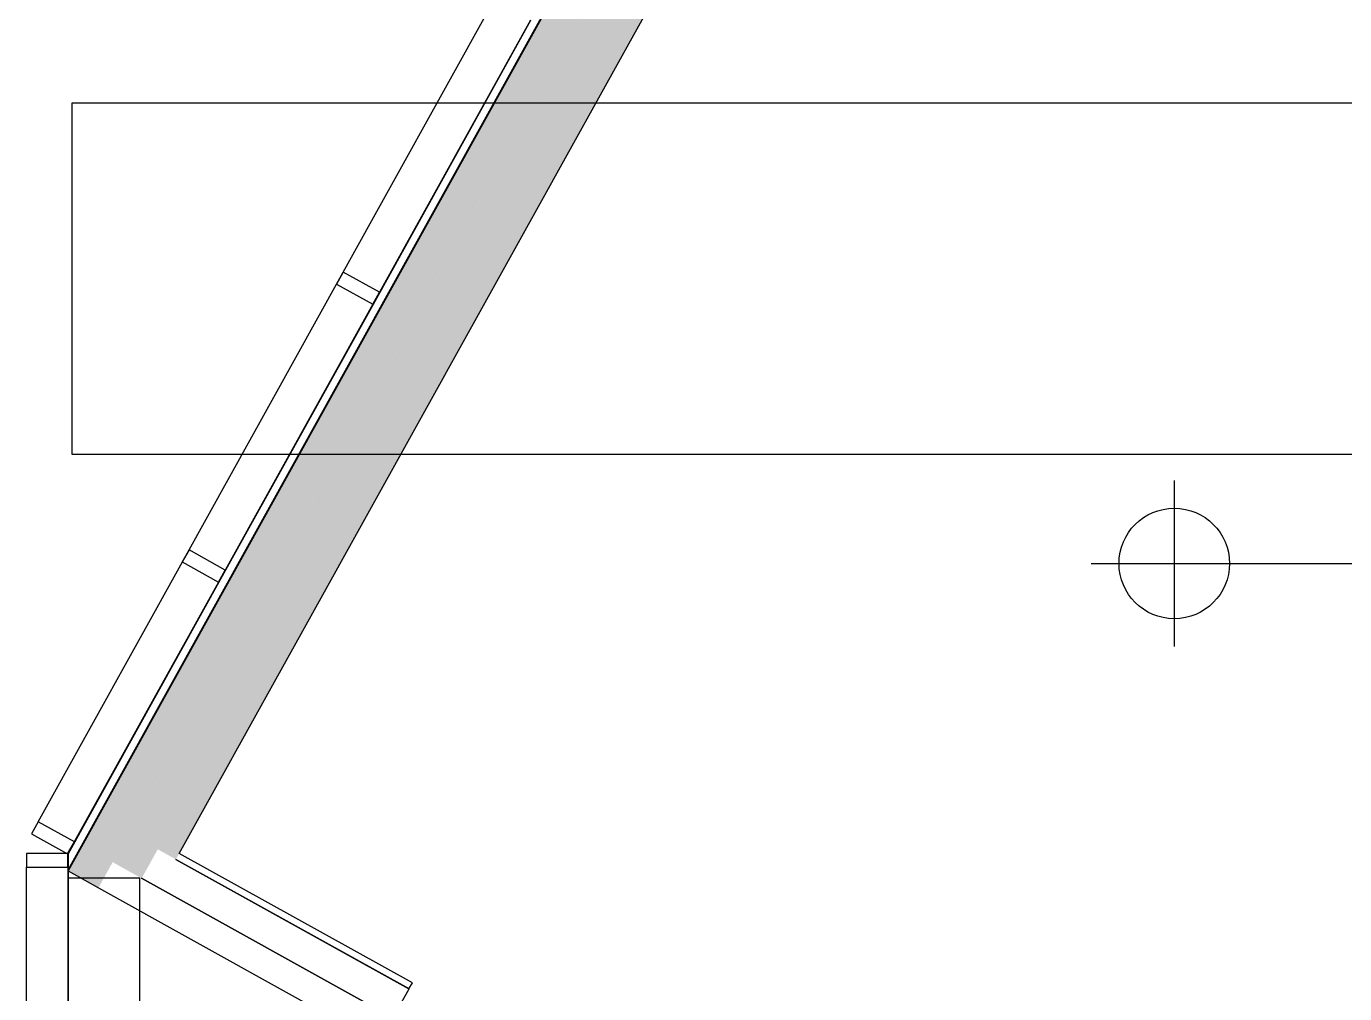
# Model space of a CAD drawing. Header units: metres. Extents: x 2.3 to 42.8, y 0.9 to 31.9.
# Drawn here: x 10.435 to 12.314, y 11.281 to 12.659 of the extents above; entities that cross this region are included whole.
import ezdxf

# ---------------------------------------------------------------- set-up
doc = ezdxf.new("R2010")
doc.units = ezdxf.units.M
for name, color, linetype in [('ARREDI', 9, 'Continuous'), ('PARETI_STRUTTURE', 7, 'Continuous'), ('PILASTRI_SETTI', 8, 'Continuous'), ('WAYFINDING_RIQUADRI', 7, 'Continuous')]:
    doc.layers.add(name, color=color, linetype=linetype)

msp = doc.modelspace()

# ---------------------------------------------------------------- linework, layer by layer
at = {"layer": 'ARREDI'}
for points in [[(11.1534, 12.6681), (10.9335, 12.2722), (10.9339, 12.272), (11.1537, 12.6679)], [(10.9335, 12.2722), (10.7137, 11.8763), (10.7141, 11.8761), (10.9339, 12.272)], [(10.7137, 11.8763), (10.4939, 11.4805), (10.4943, 11.4803), (10.7141, 11.8761)], [(10.4942, 11.4812), (10.4942, 11.0185), (10.4946, 11.0185), (10.4946, 11.4812)]]:
    msp.add_lwpolyline(points, close=True, dxfattribs=at)
for points in [[(11.1537, 12.6679), (10.9339, 12.272)], [(10.9339, 12.272), (10.7141, 11.8761)], [(10.7141, 11.8761), (10.4946, 11.4808)], [(10.4946, 11.4808), (10.4946, 11.458)], [(10.4946, 11.4562), (10.4946, 11.4457)]]:
    msp.add_lwpolyline(points, dxfattribs=at)
at = {"layer": 'PARETI_STRUTTURE'}
for points in [[(10.6529, 11.4813), (11.8701, 13.6734), (11.8442, 13.6877)], [(11.7017, 13.6304), (10.4945, 11.4563), (10.5378, 11.4322)], [(10.4946, 11.458), (11.7003, 13.6296)], [(10.8819, 12.3009), (11.1017, 12.6967)], [(11.1486, 12.6595), (10.9383, 12.2808)], [(10.6621, 11.905), (10.8819, 12.3009)], [(10.9288, 12.2636), (10.7185, 11.8849)], [(12.0708, 12.0124), (12.0708, 11.7762)], [(10.5035, 11.4977), (10.4519, 11.5263), (10.6621, 11.905)], [(11.9526, 11.8943), (12.622, 11.8943)], [(10.709, 11.8677), (10.5035, 11.4977)], [(10.9851, 11.2969), (10.6529, 11.4813)], [(10.4351, 11.4615), (10.4942, 11.4615)], [(10.4351, 11.0185), (10.4351, 11.4615)], [(10.5994, 11.4457), (10.9574, 11.2469), (10.9804, 11.2882), (10.6482, 11.4727)], [(10.6482, 11.4727), (10.9803, 11.2882), (10.9851, 11.2969)], [(10.4938, 11.4566), (10.4945, 11.4562)], [(10.5378, 11.4322), (10.9371, 11.2104), (10.9574, 11.2469), (10.5994, 11.4457)]]:
    msp.add_lwpolyline(points, dxfattribs=at)
for points in [[(10.8867, 12.3095), (10.8771, 12.2923), (10.9288, 12.2636), (10.9383, 12.2808)], [(10.6669, 11.9136), (10.6573, 11.8964), (10.709, 11.8677), (10.7185, 11.8849)], [(10.4519, 11.5263), (10.4423, 11.5091), (10.4939, 11.4805), (10.5035, 11.4977)], [(10.4351, 11.4812), (10.4351, 11.4615), (10.4942, 11.4615), (10.4942, 11.4812)], [(10.5969, 10.5559), (10.5969, 11.4457), (10.4945, 11.4457), (10.4945, 10.5559)]]:
    msp.add_lwpolyline(points, close=True, dxfattribs=at)
msp.add_circle((12.0708, 11.8943), 0.0787, dxfattribs=at)
at = {"layer": 'PILASTRI_SETTI'}
for points in [[(10.5994, 11.4457), (11.84, 13.68), (10.5581, 11.4687), (11.786, 13.68)], [(10.6482, 11.4727), (11.8701, 13.6733), (10.6223, 11.487), (11.8442, 13.6877)], [(10.5378, 11.4322), (11.7584, 13.6304), (10.4945, 11.4563), (11.7017, 13.6304)]]:
    msp.add_solid(points, dxfattribs=at)
at = {"layer": 'WAYFINDING_RIQUADRI'}
msp.add_lwpolyline([(10.5, 12.05), (13.7, 12.05), (13.7, 12.55), (10.5, 12.55)], close=True, dxfattribs=at)

doc.saveas('drawing.dxf')
